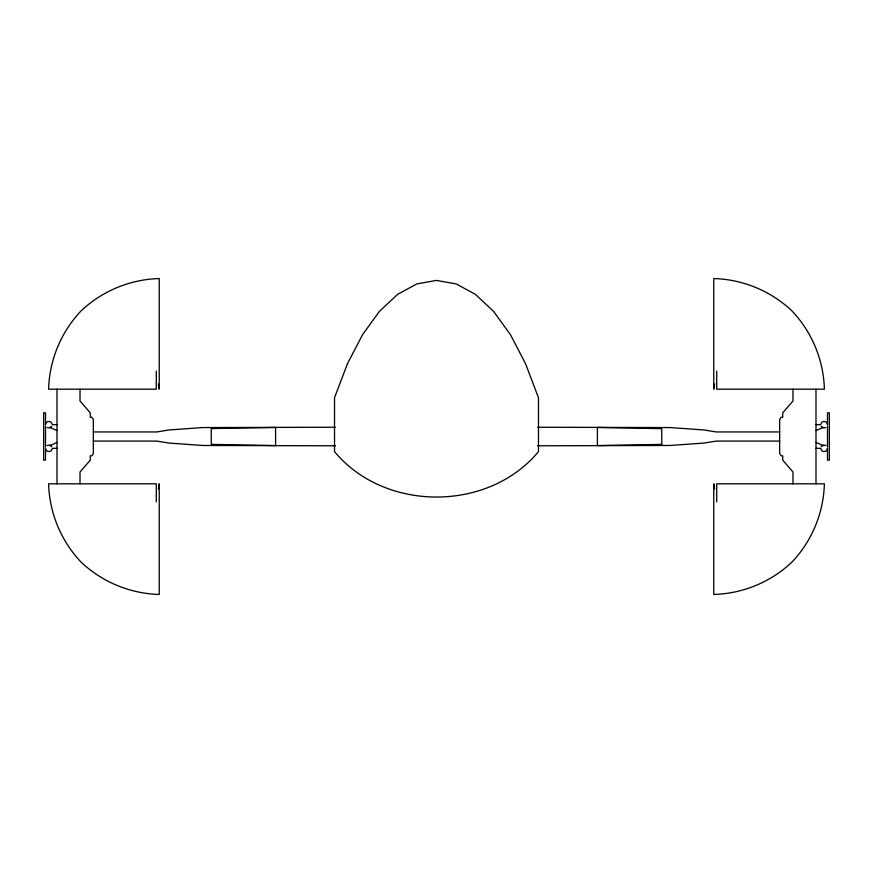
<?xml version="1.0" encoding="UTF-8"?>
<svg xmlns="http://www.w3.org/2000/svg" width="873" height="873" viewBox="0 0 873 873"><rect width="100%" height="100%" fill="white"/><g stroke="black" fill="none" stroke-linecap="round" stroke-linejoin="round"><path stroke-width="1.31" d="M158.395 488.924L159.235 483.817L159.235 594.458C130.044 593.607 102.239 582.095 81.003 562.048C60.957 540.813 49.445 513.008 48.604 483.817L156.289 483.817L156.289 501.877M714.605 384.076L713.765 389.183L713.765 278.542C742.956 279.393 770.761 290.905 791.997 310.952C812.043 332.187 823.555 359.992 824.396 389.183L716.711 389.183L716.711 371.123M52.074 449.191C51.267 452.869 45.341 452.094 45.505 448.329L45.505 460.158L43.65 460.158L43.65 412.842L45.505 412.842L45.505 424.671C45.341 420.906 51.267 420.131 52.074 423.809M820.926 423.809C821.733 420.131 827.659 420.906 827.495 424.671L827.495 412.842L829.35 412.842L829.35 460.158L827.495 460.158L827.495 448.329C827.659 452.094 821.733 452.869 820.926 449.191M51.736 426.34L49.706 427.901L47.175 427.563M821.264 446.66L823.294 445.099L825.825 445.437M49.728 445.645L57.007 442.415M815.993 430.585L823.272 427.355M47.175 445.437L49.706 445.099L51.736 446.66M825.825 427.563L823.294 427.901L821.264 426.34M52.184 424.671L57.007 424.671M815.993 424.671L820.816 424.671M335.308 427.246L202.852 427.563L169.013 429.963L156.769 431.949L93.335 431.949M537.692 427.246L670.148 427.563L703.987 429.963L716.231 431.949L779.665 431.949M93.335 441.083L156.769 441.083L169.013 443.069L202.852 445.47L335.418 445.787M779.665 441.083L716.231 441.083L703.987 443.069L670.148 445.47L537.582 445.787M52.184 448.329L57.007 448.329M815.993 448.329L820.816 448.329M815.993 442.415L823.272 445.645M49.728 427.355L57.007 430.585M714.605 488.924L713.765 483.817L713.765 594.458C742.956 593.607 770.761 582.095 791.997 562.048C812.043 540.813 823.555 513.008 824.396 483.817L716.711 483.817L716.711 501.877M158.395 384.076L159.235 389.183L159.235 278.542C130.044 279.393 102.239 290.905 81.003 310.952C60.957 332.187 49.445 359.992 48.604 389.183L156.289 389.183L156.289 371.123M827.495 425.98L827.495 447.02M815.993 389.183L815.993 483.817M792.979 389.183L792.979 401.013L782.732 412.842L782.732 417.218L781.193 417.218L779.665 419.444L779.665 453.589L781.193 455.815L782.732 455.815L782.732 460.158L792.979 471.987L792.979 483.817M80.021 389.183L80.021 401.013L90.268 412.842L90.268 417.218L91.807 417.218L93.335 419.444L93.335 453.589L91.807 455.815L90.268 455.815L90.268 460.158L80.021 471.987L80.021 483.817M57.007 389.183L57.007 483.817M45.505 425.98L45.505 447.02M347.443 363.746L334.523 397.739L334.523 451.636C384.622 512.167 488.378 512.167 538.477 451.636L538.477 397.739L525.557 363.746L510.487 334.741L493.616 311.41L475.359 294.332L456.175 283.921L436.5 280.419L416.825 283.921L397.641 294.332L379.384 311.41L362.513 334.741L347.443 363.746M215.849 428.49L211.255 428.665L211.255 444.368L275.595 445.579L275.595 427.454L215.849 428.49M661.745 444.368L597.405 445.579L597.405 427.454L661.745 428.665L661.745 444.368"/></g></svg>
